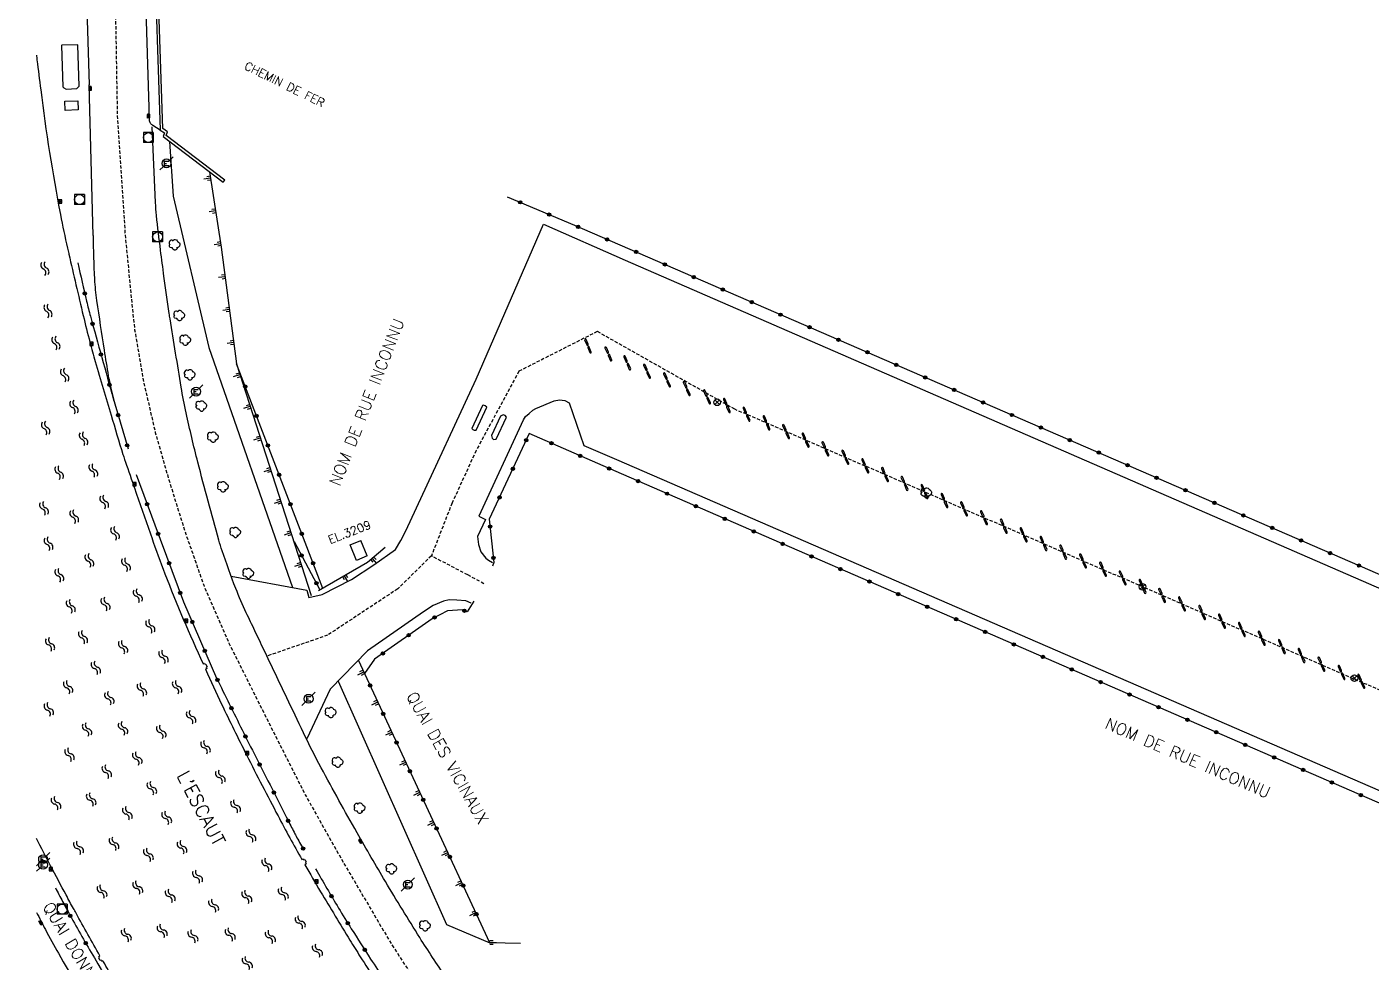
# Model space of a CAD drawing. Header units: millimetres. Extents: x 79999 to 81000, y 145000 to 146000.
# Drawn here: x 79998.6 to 80201.1, y 145517.9 to 145658.7 of the extents above; entities that cross this region are included whole.
import ezdxf
from ezdxf.enums import TextEntityAlignment as Align

# ---------------------------------------------------------------- set-up
doc = ezdxf.new("R2010")
doc.units = ezdxf.units.MM
doc.linetypes.add('DASHED', pattern=[0.75, 0.5, -0.25])
doc.layers.get('0').update_dxf_attribs({"linetype": 'CONTINUOUS'})
for name, color, linetype in [('W0001', 6, 'DASHED'), ('W0008', 7, 'CONTINUOUS'), ('W0100', 7, 'CONTINUOUS'), ('W0105', 7, 'CONTINUOUS'), ('W0120', 7, 'CONTINUOUS'), ('W0211', 2, 'CONTINUOUS'), ('W0300', 7, 'CONTINUOUS'), ('W0322', 7, 'CONTINUOUS'), ('W0330', 7, 'CONTINUOUS'), ('W0400', 7, 'CONTINUOUS'), ('W0420', 7, 'CONTINUOUS'), ('W0469', 7, 'CONTINUOUS'), ('W0471', 7, 'CONTINUOUS'), ('W0500', 5, 'DASHED'), ('w0984', 7, 'CONTINUOUS'), ('W0989', 7, 'CONTINUOUS')]:
    doc.layers.add(name, color=color, linetype=linetype)
doc.styles.get("Standard").update_dxf_attribs({"font": 'romans.shx', "width": 0.85})

# ---------------------------------------------------------------- blocks, each defined once
blk = doc.blocks.new('t500o')
at = {"color": 0, "linetype": 'Continuous'}
for centre, start, end in [((-0.5, 0.625), 216.8699, 323.1301), ((0.5, -0.125), 36.8699, 143.1301), ((0.5, -0.625), 36.8699, 143.1301), ((-0.5, 0.125), 216.8699, 323.1301)]:
    blk.add_arc(centre, 0.625, start, end, dxfattribs=at)
blk = doc.blocks.new('t211o')
at = {"color": 0, "linetype": 'Continuous'}
for p, q in [((-0.29, 0.5), (-0.29, 0)), ((0, 1), (0, 0)), ((0.29, 0.5), (0.29, 0))]:
    blk.add_line(p, q, dxfattribs=at)
blk = doc.blocks.new('t330o')
at = {"color": 0, "linetype": 'Continuous'}
for p, q in [((0.25, -0.25), (-0.25, 0.25)), ((-0.25, -0.25), (0.25, 0.25)), ((-0.25, 0.25), (-0.25, -0.25)), ((0.25, 0.25), (-0.25, 0.25)), ((0.25, -0.25), (0.25, 0.25)), ((-0.25, -0.25), (0.25, -0.25)), ((-0.25, -0.25), (-0.25, -0.25))]:
    blk.add_line(p, q, dxfattribs=at)
blk = doc.blocks.new('T420')
for p, q in [((0.75, 0.75), (-0.75, 0.75)), ((-0.75, 0.75), (-0.75, -0.75)), ((0.75, 0.75), (0.75, -0.75)), ((0.75, -0.75), (-0.75, -0.75))]:
    blk.add_line(p, q)
blk.add_ellipse((0, 0), major_axis=(-0.53, 0.53), ratio=1, start_param=3.926991, end_param=10.210176)
blk = doc.blocks.new('T471')
for p, q in [((-0.333334, 0.333334), (-0.333334, -0.333334)), ((-0.333334, 0.333334), (0.333334, 0.333334)), ((-0.333334, 0), (0, 0)), ((0.500001, 0.500001), (1.000002, 1.000002)), ((-0.500001, -0.500001), (-1.000002, -1.000002)), ((-0.333334, -0.333334), (0.333334, -0.333334))]:
    blk.add_line(p, q)
blk.add_ellipse((0, 0), major_axis=(0.471405, 0.471405), ratio=1, start_param=5.4977871438, end_param=11.780972451)
blk = doc.blocks.new('T400')
for p, q in [((-0.15, 0.3), (0.15, 0.3)), ((-0.15, -0.25), (-0.15, 0.3)), ((-0.15, 0.15), (0.15, 0.15)), ((-0.15, 0), (0.15, 0)), ((0.15, 0.3), (0.15, -0.25)), ((-0.15, -0.15), (0.15, -0.15)), ((-0.15, -0.25), (-0.15, -0.3)), ((-0.15, -0.3), (0.15, -0.3)), ((0.15, -0.3), (0.15, -0.25))]:
    blk.add_line(p, q)
blk = doc.blocks.new('T300')
for p, q in [((-0.8, 0.51), (-0.86, 0.34)), ((-0.86, 0.34), (-0.86, 0.17)), ((-0.86, 0.17), (-0.74, 0.06)), ((-0.69, 0.63), (-0.8, 0.51)), ((-0.8, -0.06), (-0.74, 0.06)), ((-0.74, 0.06), (-0.69, 0.11)), ((-0.57, 0.69), (-0.69, 0.63)), ((-0.46, 0.69), (-0.57, 0.69)), ((-0.29, 0.63), (-0.46, 0.69)), ((-0.29, 0.63), (-0.17, 0.74)), ((-0.23, 0.57), (-0.29, 0.63)), ((-0.17, 0.74), (-0.06, 0.8)), ((-0.06, 0.8), (0.06, 0.8)), ((0.06, 0.8), (0.23, 0.74)), ((0.23, 0.74), (0.34, 0.63)), ((0.34, 0.63), (0.4, 0.51)), ((0.46, 0.46), (0.34, 0.46)), ((0.4, 0.51), (0.4, 0.46)), ((0.57, 0.4), (0.46, 0.46)), ((0.57, 0.4), (0.69, 0.29)), ((0.69, 0.29), (0.74, 0.17)), ((0.74, 0.06), (0.69, -0.17)), ((0.74, 0.17), (0.74, 0.06)), ((-0.8, -0.17), (-0.8, -0.06)), ((-0.8, -0.23), (-0.8, -0.17)), ((-0.74, -0.34), (-0.8, -0.23)), ((-0.69, -0.4), (-0.74, -0.34)), ((-0.51, -0.46), (-0.69, -0.4)), ((-0.4, -0.46), (-0.51, -0.46)), ((-0.4, -0.46), (-0.34, -0.46)), ((-0.34, -0.46), (-0.34, -0.4)), ((-0.34, -0.51), (-0.34, -0.46)), ((-0.29, -0.63), (-0.34, -0.51)), ((-0.17, -0.74), (-0.29, -0.63)), ((-0.06, -0.8), (-0.17, -0.74)), ((0.06, -0.8), (-0.06, -0.8)), ((0.17, -0.74), (0.06, -0.8)), ((0.23, -0.69), (0.17, -0.74)), ((0.29, -0.46), (0.23, -0.46)), ((0.29, -0.63), (0.23, -0.69)), ((0.46, -0.4), (0.29, -0.46)), ((0.34, -0.51), (0.29, -0.63)), ((0.34, -0.51), (0.34, -0.46)), ((0.57, -0.34), (0.46, -0.4)), ((0.63, -0.29), (0.57, -0.34)), ((0.69, -0.17), (0.63, -0.29))]:
    blk.add_line(p, q)
blk = doc.blocks.new('t322o')
at = {"color": 0, "linetype": 'Continuous'}
for radius in [0.25, 0.15]:
    blk.add_circle((0, 0), radius, dxfattribs=at)
blk = doc.blocks.new('T469')
at = {"color": 0, "linetype": 'Continuous', "flags": 128}
for points in [[(-0.35, 0.35), (0.35, -0.35)], [(-0.35, -0.35), (0.35, 0.35)]]:
    blk.add_lwpolyline(points, dxfattribs=at)
at = {"color": 0, "linetype": 'Continuous'}
blk.add_circle((0, 0), 0.5, dxfattribs=at)

msp = doc.modelspace()

# ---------------------------------------------------------------- linework, layer by layer
at = {"layer": 'W0001', "flags": 128}
msp.add_lwpolyline([(80025.82, 146000), (80026.76, 145990.49), (80027.83, 145978.42), (80028.52, 145965.53), (80029.07, 145954.82), (80029.32, 145947.07), (80029.64, 145937.65), (80029.73, 145929.24), (80029.67, 145920.17), (80029.34, 145904.82), (80029.11, 145894.22), (80028.85, 145885.73), (80028.42, 145877.88), (80028, 145870.61), (80027.11, 145860.31), (80026.13, 145847.73), (80024.83, 145836.8), (80023.7, 145826.24), (80022.04, 145811.35), (80021.11, 145801.3), (80019.73, 145794.43), (80016.02, 145771.23), (80014.26, 145760.79), (80012.1, 145745.76), (80010.77, 145735.78), (80009.98, 145725.57), (80009.14, 145716.94), (80008.96, 145708.16), (80010.24, 145703.17), (80010.56, 145698.4), (80011.72, 145671.21), (80012.18, 145645.27), (80013.34, 145627.73), (80014.12, 145619.56), (80014.79, 145613.13), (80016.13, 145605.34), (80017.91, 145597.62), (80019.95, 145590.51), (80022.51, 145582.34), (80025.27, 145574.5), (80029.01, 145565.9), (80034.02, 145555.9), (80040.49, 145543.09), (80046.28, 145532.83), (80053.5, 145520.57), (80058.89, 145512.28), (80069.27, 145497.7), (80081.33, 145480.98), (80088.43, 145470.58), (80100.98, 145453.39), (80122, 145424.47), (80142.87, 145396.27), (80162.05, 145370.87), (80175.33, 145352.43), (80191.79, 145330.63), (80201.73, 145317.01), (80210.99, 145304.62), (80218.44, 145298.51), (80228.61, 145289.46), (80230.75, 145287)], dxfattribs=at)
at = {"layer": 'W0001'}
for points in [[(80583.26, 145392.92), (80583.26, 145392.92), (80583.26, 145392.92), (80583.26, 145392.92), (80583.26, 145392.92), (80569.83, 145400.56), (80559.01, 145407.58), (80540.13, 145413.67), (80489.31, 145428.45), (80388.2, 145473.86), (80332.56, 145500.79), (80317.7, 145508.95), (80228.7, 145547.39), (80105.22, 145601.15), (80084.51, 145612.85), (80072.71, 145606.87), (80066.25, 145594.92), (80062.64, 145587.03), (80059.51, 145579.07), (80054.44, 145574.09), (80043.87, 145567.11), (80034.71, 145563.96)], [(80067.44, 145574.87), (80064.99, 145576.2), (80059.51, 145579.07)]]:
    msp.add_lwpolyline(points, dxfattribs=at)
at = {"layer": 'W0008'}
for points in [[(80006.92, 145682.69), (80007.93, 145650.02)], [(80029.34, 145576.03), (80040.72, 145573.89), (80041.07, 145572.8), (80043.05, 145573.25), (80047.5, 145575.52), (80050.85, 145577.73), (80054.11, 145580.04), (80054.93, 145581.37), (80055.68, 145582.84), (80057.29, 145586.28), (80066.24, 145605.66), (80076.41, 145629.01), (80088.73, 145623.62), (80234.33, 145560.3), (80317.49, 145524.21), (80320.11, 145517.65), (80332.51, 145512.42), (80332.06, 145513.56), (80487.15, 145446.02), (80491.39, 145435.34), (80529.94, 145423.19)], [(80073.4, 145599.53), (80073.72, 145600.03), (80074.24, 145600.53), (80074.78, 145600.99), (80075.24, 145601.28), (80078.04, 145602.43), (80078.83, 145602.58), (80079.61, 145602.45), (80080.28, 145602.09), (80082.51, 145595.69), (80087.42, 145593.57), (80215.81, 145537.88)], [(80073.35, 145599.49), (80066.64, 145585.06), (80067.65, 145584.55), (80066.48, 145581.99), (80066.6, 145580.78), (80066.98, 145579.65), (80067.71, 145578.71), (80068.1, 145578.4), (80068.72, 145578.07)], [(80065.53, 145571.92), (80064.69, 145572.31), (80063.36, 145572.4), (80062.18, 145572.42), (80061.34, 145572.24), (80059.78, 145571.59), (80058.33, 145570.65), (80049.89, 145564.74), (80044.26, 145558.98), (80040.73, 145551.5)]]:
    msp.add_lwpolyline(points, dxfattribs=at)
for points in [[(80018.63, 145643.19), (80017.54, 145643.89, -0.039361), (80017.32, 145644.05, -0.052536), (80017.18, 145644.21, -0.093263), (80017.08, 145644.41, -0.057196), (80017.03, 145644.77), (80016.97, 145646.6), (80016.17, 145672.68, -0.131535)], [(80061.69, 145515.62, -0.009383), (80057.76, 145521.58, -0.006773), (80052.59, 145530.01, -0.002501), (80050.46, 145533.63, -0.002433), (80048.31, 145537.37, -0.006243), (80042.91, 145547.14, -0.011805), (80040.24, 145552.42, -0.000098), (80037.72, 145557.7, 0.000072), (80034.28, 145564.92, 0.000044), (80032.91, 145567.79, -0.000046), (80031.61, 145570.5, -0.018514), (80030.04, 145574.14, -0.01209), (80027.98, 145579.84, -0.012667), (80027.49, 145581.45, -0.004582), (80024.31, 145593.17, -0.007097), (80022.56, 145600.59, -0.013657), (80021.81, 145604.48, -0.000321), (80020.14, 145614.75, -0.00403), (80020.01, 145615.57, -0.002042), (80019.22, 145621.17, -0.002917), (80018.7, 145625.09, -0.005359), (80018.09, 145630.35, -0.014883), (80017.95, 145632.26), (80017.45, 145643.68)]]:
    msp.add_lwpolyline(points, format="xyb", dxfattribs=at)
at = {"layer": 'W0008', "flags": 128}
msp.add_lwpolyline([(80008.55, 145627.3), (80007.93, 145650.02)], dxfattribs=at)
msp.add_lwpolyline([(80006.24, 145647.62), (80006.31, 145646.22), (80004.34, 145646.13), (80004.27, 145647.53)], close=True, dxfattribs=at)
for points in [[(80008.55, 145627.3, 0.011771), (80008.74, 145620.76, 0.023575), (80009.06, 145617.51, 0.001975), (80010.2, 145610.05, 0.003804), (80010.83, 145606.18, 0.01414), (80011.05, 145605.07, 0.00493), (80011.8, 145601.94)], [(80000, 145525.37, 0.000197), (80001.34, 145522.79, 0.010401), (80003.31, 145519.2, 0.034389), (80029.19, 145479.95), (80071.67, 145423.17), (80090.51, 145397.84), (80110.21, 145371.3), (80137.49, 145334.5), (80150.3, 145317.19), (80172.73, 145286.72, -0.010026), (80173.38, 145285.81, -0.012604), (80173.86, 145285.06, -0.003589), (80174.28, 145284.35, -0.003412), (80174.71, 145283.61), (80179.51, 145275.36), (80179.51, 145275.36), (80179.4, 145275.27), (80185.46, 145267.03)]]:
    msp.add_lwpolyline(points, format="xyb", dxfattribs=at)
at = {"layer": 'W0100'}
for p in [(80047.27, 145580.72), (80049.84, 145579.06)]:
    msp.add_line(p, (80048.9, 145581.39), dxfattribs=at)
msp.add_lwpolyline([(80049.84, 145579.06), (80048.21, 145578.38), (80047.27, 145580.72)], dxfattribs=at)
at = {"layer": 'W0105'}
msp.add_line((80066.26, 145598.01), (80067.85, 145601.46), dxfattribs=at)
for points in [[(80082.93, 145610.84), (80082.96, 145610.8), (80083.03, 145610.78), (80083.08, 145610.8), (80083.12, 145610.85), (80083.13, 145610.9), (80083.13, 145610.96), (80082.84, 145611.67), (80082.77, 145611.73), (80082.69, 145611.75), (80082.62, 145611.7), (80082.61, 145611.6), (80082.92, 145610.87)], [(80083.29, 145610.53), (80083.25, 145610.58), (80083.19, 145610.59), (80083.14, 145610.58), (80083.08, 145610.51), (80083.08, 145610.45), (80083.41, 145609.67), (80083.45, 145609.63), (80083.51, 145609.62), (80083.57, 145609.63), (80083.6, 145609.67), (80083.61, 145609.76), (80083.29, 145610.51)], [(80086.01, 145609.62), (80086.04, 145609.58), (80086.11, 145609.57), (80086.16, 145609.58), (80086.2, 145609.64), (80086.21, 145609.68), (80086.2, 145609.74), (80085.89, 145610.45), (80085.82, 145610.51), (80085.74, 145610.52), (80085.67, 145610.48), (80085.67, 145610.37), (80085.99, 145609.65)], [(80086.38, 145609.32), (80086.34, 145609.37), (80086.28, 145609.38), (80086.22, 145609.36), (80086.17, 145609.29), (80086.17, 145609.23), (80086.51, 145608.46), (80086.56, 145608.43), (80086.62, 145608.41), (80086.68, 145608.43), (80086.71, 145608.47), (80086.72, 145608.56), (80086.38, 145609.3)], [(80088.84, 145608.29), (80088.87, 145608.26), (80088.94, 145608.24), (80088.99, 145608.25), (80089.03, 145608.31), (80089.04, 145608.36), (80089.03, 145608.42), (80088.72, 145609.12), (80088.65, 145609.18), (80088.57, 145609.19), (80088.5, 145609.15), (80088.5, 145609.05), (80088.82, 145608.32)], [(80089.21, 145607.99), (80089.17, 145608.04), (80089.11, 145608.05), (80089.05, 145608.03), (80089, 145607.96), (80089, 145607.9), (80089.34, 145607.14), (80089.39, 145607.1), (80089.45, 145607.09), (80089.51, 145607.1), (80089.54, 145607.14), (80089.55, 145607.23), (80089.21, 145607.97)], [(80091.82, 145607.02), (80091.86, 145606.98), (80091.92, 145606.96), (80091.98, 145606.98), (80092.02, 145607.03), (80092.03, 145607.08), (80092.01, 145607.14), (80091.71, 145607.85), (80091.64, 145607.91), (80091.56, 145607.92), (80091.49, 145607.87), (80091.48, 145607.77), (80091.81, 145607.05)], [(80092.2, 145606.71), (80092.15, 145606.77), (80092.09, 145606.78), (80092.04, 145606.76), (80091.98, 145606.69), (80091.99, 145606.63), (80092.33, 145605.86), (80092.38, 145605.82), (80092.43, 145605.81), (80092.5, 145605.83), (80092.53, 145605.86), (80092.54, 145605.95), (80092.2, 145606.7)], [(80094.83, 145605.72), (80094.87, 145605.68), (80094.93, 145605.67), (80094.99, 145605.68), (80095.03, 145605.74), (80095.03, 145605.79), (80095.02, 145605.85), (80094.72, 145606.55), (80094.65, 145606.61), (80094.57, 145606.62), (80094.5, 145606.58), (80094.49, 145606.48), (80094.82, 145605.75)], [(80095.2, 145605.42), (80095.16, 145605.47), (80095.1, 145605.48), (80095.04, 145605.46), (80094.99, 145605.39), (80094.99, 145605.33), (80095.34, 145604.57), (80095.39, 145604.53), (80095.44, 145604.52), (80095.51, 145604.53), (80095.54, 145604.57), (80095.54, 145604.66), (80095.21, 145605.4)], [(80097.81, 145604.42), (80097.84, 145604.39), (80097.91, 145604.37), (80097.96, 145604.39), (80098, 145604.44), (80098.01, 145604.49), (80098, 145604.55), (80097.69, 145605.25), (80097.62, 145605.31), (80097.54, 145605.32), (80097.47, 145605.28), (80097.47, 145605.18), (80097.79, 145604.45)], [(80098.18, 145604.12), (80098.14, 145604.17), (80098.08, 145604.18), (80098.02, 145604.17), (80097.97, 145604.09), (80097.97, 145604.04), (80098.31, 145603.27), (80098.36, 145603.23), (80098.42, 145603.22), (80098.48, 145603.23), (80098.51, 145603.27), (80098.52, 145603.36), (80098.18, 145604.1)], [(80100.86, 145603.18), (80100.89, 145603.14), (80100.96, 145603.12), (80101.01, 145603.14), (80101.05, 145603.19), (80101.06, 145603.24), (80101.05, 145603.3), (80100.74, 145604.01), (80100.67, 145604.06), (80100.6, 145604.07), (80100.52, 145604.03), (80100.52, 145603.93), (80100.84, 145603.2)], [(80101.23, 145602.87), (80101.19, 145602.92), (80101.13, 145602.93), (80101.07, 145602.92), (80101.02, 145602.84), (80101.02, 145602.79), (80101.36, 145602.02), (80101.41, 145601.98), (80101.47, 145601.97), (80101.53, 145601.98), (80101.56, 145602.02), (80101.57, 145602.11), (80101.23, 145602.85)], [(80103.85, 145601.87), (80103.88, 145601.83), (80103.95, 145601.82), (80104, 145601.83), (80104.04, 145601.88), (80104.05, 145601.93), (80104.04, 145601.99), (80103.73, 145602.7), (80103.66, 145602.76), (80103.58, 145602.77), (80103.51, 145602.72), (80103.51, 145602.62), (80103.83, 145601.9)], [(80067.85, 145601.46), (80067.62, 145601.67), (80067.35, 145601.74), (80067.2, 145601.71), (80065.61, 145598.27), (80065.74, 145598.11), (80065.97, 145598), (80066.26, 145598.01)], [(80070.82, 145599.96), (80070.64, 145600.22), (80070.31, 145600.29), (80069.95, 145600.1), (80068.58, 145597.21), (80068.66, 145596.8), (80068.88, 145596.59), (80069.27, 145596.63), (80070.82, 145599.95)], [(80104.22, 145601.57), (80104.17, 145601.62), (80104.12, 145601.63), (80104.06, 145601.61), (80104.01, 145601.54), (80104.01, 145601.48), (80104.35, 145600.71), (80104.4, 145600.67), (80104.45, 145600.66), (80104.52, 145600.68), (80104.55, 145600.71), (80104.56, 145600.8), (80104.22, 145601.55)], [(80106.82, 145600.55), (80106.85, 145600.51), (80106.92, 145600.49), (80106.97, 145600.51), (80107.01, 145600.56), (80107.02, 145600.61), (80107.01, 145600.67), (80106.7, 145601.38), (80106.64, 145601.43), (80106.56, 145601.44), (80106.49, 145601.4), (80106.48, 145601.3), (80106.8, 145600.57)], [(80107.19, 145600.24), (80107.15, 145600.29), (80107.09, 145600.3), (80107.03, 145600.29), (80106.98, 145600.21), (80106.98, 145600.16), (80107.33, 145599.39), (80107.38, 145599.35), (80107.43, 145599.34), (80107.49, 145599.36), (80107.52, 145599.39), (80107.53, 145599.48), (80107.19, 145600.22)], [(80109.83, 145599.26), (80109.87, 145599.22), (80109.93, 145599.2), (80109.99, 145599.21), (80110.02, 145599.27), (80110.03, 145599.32), (80110.02, 145599.38), (80109.71, 145600.08), (80109.65, 145600.14), (80109.57, 145600.15), (80109.5, 145600.11), (80109.49, 145600.01), (80109.82, 145599.28)], [(80110.2, 145598.95), (80110.16, 145599), (80110.1, 145599.01), (80110.04, 145598.99), (80109.99, 145598.92), (80109.99, 145598.87), (80110.34, 145598.1), (80110.39, 145598.06), (80110.44, 145598.05), (80110.5, 145598.06), (80110.54, 145598.1), (80110.54, 145598.19), (80110.2, 145598.93)], [(80112.79, 145597.93), (80112.82, 145597.89), (80112.89, 145597.87), (80112.94, 145597.89), (80112.98, 145597.94), (80112.99, 145597.99), (80112.98, 145598.05), (80112.67, 145598.76), (80112.6, 145598.82), (80112.52, 145598.83), (80112.45, 145598.78), (80112.45, 145598.68), (80112.77, 145597.95)], [(80113.16, 145597.62), (80113.12, 145597.67), (80113.06, 145597.69), (80113, 145597.67), (80112.95, 145597.6), (80112.95, 145597.54), (80113.29, 145596.77), (80113.34, 145596.73), (80113.4, 145596.72), (80113.46, 145596.74), (80113.49, 145596.77), (80113.5, 145596.86), (80113.16, 145597.61)], [(80115.72, 145596.65), (80115.75, 145596.61), (80115.82, 145596.59), (80115.87, 145596.61), (80115.91, 145596.66), (80115.92, 145596.71), (80115.91, 145596.77), (80115.6, 145597.48), (80115.53, 145597.54), (80115.45, 145597.55), (80115.38, 145597.5), (80115.38, 145597.4), (80115.7, 145596.67)], [(80116.09, 145596.34), (80116.04, 145596.39), (80115.99, 145596.41), (80115.93, 145596.39), (80115.88, 145596.32), (80115.88, 145596.26), (80116.22, 145595.49), (80116.27, 145595.45), (80116.32, 145595.44), (80116.39, 145595.46), (80116.42, 145595.49), (80116.43, 145595.58), (80116.09, 145596.33)], [(80118.7, 145595.34), (80118.73, 145595.3), (80118.8, 145595.29), (80118.85, 145595.3), (80118.89, 145595.36), (80118.9, 145595.4), (80118.89, 145595.47), (80118.58, 145596.17), (80118.51, 145596.23), (80118.43, 145596.24), (80118.36, 145596.2), (80118.36, 145596.1), (80118.68, 145595.37)], [(80119.07, 145595.04), (80119.03, 145595.09), (80118.97, 145595.1), (80118.91, 145595.08), (80118.86, 145595.01), (80118.86, 145594.95), (80119.2, 145594.19), (80119.25, 145594.15), (80119.31, 145594.14), (80119.37, 145594.15), (80119.4, 145594.19), (80119.41, 145594.28), (80119.07, 145595.02)], [(80121.72, 145594.06), (80121.75, 145594.02), (80121.82, 145594.01), (80121.87, 145594.02), (80121.91, 145594.08), (80121.92, 145594.12), (80121.91, 145594.19), (80121.6, 145594.89), (80121.54, 145594.95), (80121.46, 145594.96), (80121.38, 145594.92), (80121.38, 145594.82), (80121.7, 145594.09)], [(80122.09, 145593.76), (80122.05, 145593.81), (80121.99, 145593.82), (80121.93, 145593.8), (80121.88, 145593.73), (80121.88, 145593.67), (80122.23, 145592.91), (80122.28, 145592.87), (80122.33, 145592.86), (80122.39, 145592.87), (80122.42, 145592.91), (80122.43, 145593), (80122.09, 145593.74)], [(80124.71, 145592.77), (80124.74, 145592.73), (80124.81, 145592.71), (80124.86, 145592.73), (80124.9, 145592.78), (80124.91, 145592.83), (80124.9, 145592.89), (80124.59, 145593.6), (80124.52, 145593.66), (80124.45, 145593.67), (80124.37, 145593.62), (80124.37, 145593.52), (80124.69, 145592.8)], [(80125.08, 145592.46), (80125.04, 145592.52), (80124.98, 145592.53), (80124.92, 145592.51), (80124.87, 145592.44), (80124.87, 145592.38), (80125.21, 145591.61), (80125.26, 145591.57), (80125.32, 145591.56), (80125.38, 145591.58), (80125.41, 145591.61), (80125.42, 145591.7), (80125.08, 145592.45)], [(80127.68, 145591.47), (80127.72, 145591.43), (80127.78, 145591.41), (80127.84, 145591.43), (80127.87, 145591.48), (80127.88, 145591.53), (80127.87, 145591.59), (80127.57, 145592.3), (80127.5, 145592.35), (80127.42, 145592.36), (80127.35, 145592.32), (80127.34, 145592.22), (80127.67, 145591.49)], [(80128.05, 145591.16), (80128.01, 145591.21), (80127.95, 145591.22), (80127.89, 145591.21), (80127.84, 145591.13), (80127.84, 145591.08), (80128.19, 145590.31), (80128.24, 145590.27), (80128.29, 145590.26), (80128.35, 145590.27), (80128.39, 145590.31), (80128.39, 145590.4), (80128.05, 145591.14)], [(80130.62, 145590.14), (80130.66, 145590.1), (80130.72, 145590.08), (80130.78, 145590.1), (80130.82, 145590.15), (80130.82, 145590.2), (80130.81, 145590.26), (80130.51, 145590.97), (80130.44, 145591.02), (80130.36, 145591.03), (80130.29, 145590.99), (80130.28, 145590.89), (80130.61, 145590.16)], [(80130.99, 145589.83), (80130.95, 145589.88), (80130.89, 145589.89), (80130.84, 145589.88), (80130.78, 145589.8), (80130.79, 145589.75), (80131.13, 145588.98), (80131.18, 145588.94), (80131.23, 145588.93), (80131.29, 145588.95), (80131.33, 145588.98), (80131.34, 145589.07), (80130.99, 145589.81)], [(80133.65, 145588.89), (80133.68, 145588.85), (80133.75, 145588.83), (80133.8, 145588.85), (80133.84, 145588.9), (80133.85, 145588.95), (80133.84, 145589.01), (80133.53, 145589.72), (80133.46, 145589.78), (80133.38, 145589.79), (80133.31, 145589.74), (80133.31, 145589.64), (80133.63, 145588.91)], [(80134.02, 145588.58), (80133.97, 145588.63), (80133.92, 145588.65), (80133.86, 145588.63), (80133.81, 145588.56), (80133.81, 145588.5), (80134.15, 145587.73), (80134.2, 145587.69), (80134.25, 145587.68), (80134.32, 145587.7), (80134.35, 145587.73), (80134.36, 145587.82), (80134.02, 145588.57)], [(80136.65, 145587.56), (80136.68, 145587.52), (80136.75, 145587.51), (80136.8, 145587.52), (80136.84, 145587.58), (80136.85, 145587.62), (80136.84, 145587.68), (80136.53, 145588.39), (80136.46, 145588.45), (80136.38, 145588.46), (80136.31, 145588.42), (80136.31, 145588.31), (80136.63, 145587.59)], [(80137.02, 145587.26), (80136.98, 145587.31), (80136.92, 145587.32), (80136.86, 145587.3), (80136.81, 145587.23), (80136.81, 145587.17), (80137.15, 145586.41), (80137.2, 145586.37), (80137.26, 145586.36), (80137.32, 145586.37), (80137.35, 145586.41), (80137.36, 145586.5), (80137.02, 145587.24)], [(80139.6, 145586.29), (80139.64, 145586.25), (80139.7, 145586.24), (80139.76, 145586.25), (80139.79, 145586.31), (80139.8, 145586.35), (80139.79, 145586.41), (80139.49, 145587.12), (80139.42, 145587.18), (80139.34, 145587.19), (80139.27, 145587.15), (80139.26, 145587.04), (80139.59, 145586.32)], [(80139.97, 145585.99), (80139.93, 145586.04), (80139.87, 145586.05), (80139.81, 145586.03), (80139.76, 145585.96), (80139.76, 145585.9), (80140.11, 145585.14), (80140.16, 145585.1), (80140.21, 145585.08), (80140.27, 145585.1), (80140.31, 145585.14), (80140.31, 145585.23), (80139.97, 145585.97)], [(80142.6, 145584.96), (80142.63, 145584.92), (80142.7, 145584.91), (80142.75, 145584.92), (80142.79, 145584.98), (80142.8, 145585.02), (80142.79, 145585.08), (80142.48, 145585.79), (80142.41, 145585.85), (80142.33, 145585.86), (80142.26, 145585.82), (80142.26, 145585.71), (80142.58, 145584.99)], [(80142.97, 145584.66), (80142.93, 145584.71), (80142.87, 145584.72), (80142.81, 145584.7), (80142.76, 145584.63), (80142.76, 145584.57), (80143.1, 145583.8), (80143.15, 145583.77), (80143.21, 145583.75), (80143.27, 145583.77), (80143.3, 145583.81), (80143.31, 145583.9), (80142.97, 145584.64)], [(80145.59, 145583.69), (80145.62, 145583.65), (80145.69, 145583.64), (80145.74, 145583.65), (80145.78, 145583.71), (80145.79, 145583.75), (80145.78, 145583.81), (80145.47, 145584.52), (80145.41, 145584.58), (80145.33, 145584.59), (80145.26, 145584.55), (80145.25, 145584.44), (80145.57, 145583.72)], [(80145.96, 145583.39), (80145.92, 145583.44), (80145.86, 145583.45), (80145.8, 145583.43), (80145.75, 145583.36), (80145.75, 145583.3), (80146.1, 145582.54), (80146.15, 145582.5), (80146.2, 145582.48), (80146.26, 145582.5), (80146.29, 145582.54), (80146.3, 145582.63), (80145.96, 145583.37)], [(80148.57, 145582.39), (80148.6, 145582.35), (80148.67, 145582.33), (80148.72, 145582.35), (80148.76, 145582.4), (80148.77, 145582.45), (80148.76, 145582.51), (80148.45, 145583.22), (80148.38, 145583.28), (80148.31, 145583.29), (80148.23, 145583.24), (80148.23, 145583.14), (80148.55, 145582.42)], [(80148.94, 145582.08), (80148.9, 145582.14), (80148.84, 145582.15), (80148.78, 145582.13), (80148.73, 145582.06), (80148.73, 145582), (80149.07, 145581.23), (80149.12, 145581.19), (80149.18, 145581.18), (80149.24, 145581.2), (80149.27, 145581.23), (80149.28, 145581.32), (80148.94, 145582.07)], [(80151.58, 145581.08), (80151.61, 145581.04), (80151.68, 145581.02), (80151.73, 145581.04), (80151.77, 145581.09), (80151.78, 145581.14), (80151.77, 145581.2), (80151.46, 145581.91), (80151.39, 145581.97), (80151.31, 145581.98), (80151.24, 145581.93), (80151.24, 145581.83), (80151.56, 145581.11)], [(80151.95, 145580.77), (80151.9, 145580.83), (80151.85, 145580.84), (80151.79, 145580.82), (80151.74, 145580.75), (80151.74, 145580.69), (80152.08, 145579.92), (80152.13, 145579.89), (80152.18, 145579.87), (80152.25, 145579.89), (80152.28, 145579.92), (80152.29, 145580.02), (80151.95, 145580.76)], [(80154.53, 145579.78), (80154.57, 145579.74), (80154.63, 145579.72), (80154.69, 145579.74), (80154.73, 145579.79), (80154.74, 145579.84), (80154.73, 145579.9), (80154.42, 145580.61), (80154.35, 145580.67), (80154.27, 145580.68), (80154.2, 145580.63), (80154.19, 145580.53), (80154.52, 145579.8)], [(80154.9, 145579.47), (80154.86, 145579.52), (80154.8, 145579.54), (80154.75, 145579.52), (80154.69, 145579.45), (80154.7, 145579.39), (80155.04, 145578.62), (80155.09, 145578.58), (80155.14, 145578.57), (80155.21, 145578.59), (80155.24, 145578.62), (80155.25, 145578.71), (80154.91, 145579.46)], [(80157.53, 145578.45), (80157.57, 145578.42), (80157.63, 145578.4), (80157.69, 145578.42), (80157.73, 145578.47), (80157.73, 145578.52), (80157.72, 145578.58), (80157.42, 145579.28), (80157.35, 145579.34), (80157.27, 145579.35), (80157.2, 145579.31), (80157.19, 145579.21), (80157.52, 145578.48)], [(80157.9, 145578.15), (80157.86, 145578.2), (80157.8, 145578.21), (80157.74, 145578.2), (80157.69, 145578.12), (80157.7, 145578.07), (80158.04, 145577.3), (80158.09, 145577.26), (80158.14, 145577.25), (80158.21, 145577.26), (80158.24, 145577.3), (80158.24, 145577.39), (80157.9, 145578.13)], [(80160.55, 145577.21), (80160.59, 145577.17), (80160.65, 145577.15), (80160.71, 145577.17), (80160.74, 145577.22), (80160.75, 145577.27), (80160.74, 145577.33), (80160.43, 145578.04), (80160.37, 145578.09), (80160.29, 145578.1), (80160.22, 145578.06), (80160.21, 145577.96), (80160.54, 145577.23)], [(80160.92, 145576.9), (80160.88, 145576.95), (80160.82, 145576.96), (80160.76, 145576.95), (80160.71, 145576.87), (80160.71, 145576.82), (80161.06, 145576.05), (80161.11, 145576.01), (80161.16, 145576), (80161.22, 145576.01), (80161.26, 145576.05), (80161.26, 145576.14), (80160.92, 145576.88)], [(80163.5, 145575.88), (80163.54, 145575.84), (80163.6, 145575.83), (80163.65, 145575.84), (80163.69, 145575.9), (80163.7, 145575.94), (80163.69, 145576), (80163.38, 145576.71), (80163.32, 145576.77), (80163.24, 145576.78), (80163.17, 145576.74), (80163.16, 145576.63), (80163.49, 145575.91)], [(80163.87, 145575.58), (80163.83, 145575.63), (80163.77, 145575.64), (80163.71, 145575.62), (80163.66, 145575.55), (80163.66, 145575.49), (80164.01, 145574.73), (80164.06, 145574.69), (80164.11, 145574.67), (80164.17, 145574.69), (80164.21, 145574.73), (80164.21, 145574.82), (80163.87, 145575.56)], [(80166.49, 145574.61), (80166.53, 145574.57), (80166.59, 145574.56), (80166.65, 145574.57), (80166.68, 145574.63), (80166.69, 145574.67), (80166.68, 145574.73), (80166.38, 145575.44), (80166.31, 145575.5), (80166.23, 145575.51), (80166.16, 145575.47), (80166.15, 145575.36), (80166.48, 145574.64)], [(80166.86, 145574.31), (80166.82, 145574.36), (80166.76, 145574.37), (80166.71, 145574.35), (80166.65, 145574.28), (80166.65, 145574.22), (80167, 145573.46), (80167.05, 145573.42), (80167.1, 145573.41), (80167.17, 145573.42), (80167.2, 145573.46), (80167.21, 145573.55), (80166.87, 145574.29)], [(80169.45, 145573.27), (80169.48, 145573.23), (80169.55, 145573.21), (80169.6, 145573.23), (80169.64, 145573.28), (80169.65, 145573.33), (80169.64, 145573.39), (80169.33, 145574.1), (80169.26, 145574.16), (80169.18, 145574.17), (80169.11, 145574.12), (80169.11, 145574.02), (80169.43, 145573.29)], [(80169.82, 145572.96), (80169.78, 145573.01), (80169.72, 145573.03), (80169.66, 145573.01), (80169.61, 145572.94), (80169.61, 145572.88), (80169.95, 145572.11), (80170, 145572.07), (80170.06, 145572.06), (80170.12, 145572.08), (80170.15, 145572.11), (80170.16, 145572.2), (80169.82, 145572.95)], [(80172.44, 145571.98), (80172.47, 145571.94), (80172.54, 145571.93), (80172.59, 145571.94), (80172.63, 145572), (80172.64, 145572.04), (80172.63, 145572.1), (80172.32, 145572.81), (80172.26, 145572.87), (80172.18, 145572.88), (80172.1, 145572.84), (80172.1, 145572.73), (80172.42, 145572.01)], [(80172.81, 145571.68), (80172.77, 145571.73), (80172.71, 145571.74), (80172.65, 145571.72), (80172.6, 145571.65), (80172.6, 145571.59), (80172.95, 145570.83), (80172.99, 145570.79), (80173.05, 145570.77), (80173.11, 145570.79), (80173.14, 145570.83), (80173.15, 145570.92), (80172.81, 145571.66)], [(80175.47, 145570.69), (80175.51, 145570.65), (80175.57, 145570.64), (80175.63, 145570.65), (80175.66, 145570.71), (80175.67, 145570.75), (80175.66, 145570.82), (80175.35, 145571.52), (80175.29, 145571.58), (80175.21, 145571.59), (80175.14, 145571.55), (80175.13, 145571.44), (80175.46, 145570.72)], [(80175.84, 145570.39), (80175.8, 145570.44), (80175.74, 145570.45), (80175.68, 145570.43), (80175.63, 145570.36), (80175.63, 145570.3), (80175.98, 145569.54), (80176.03, 145569.5), (80176.08, 145569.49), (80176.14, 145569.5), (80176.18, 145569.54), (80176.18, 145569.63), (80175.84, 145570.37)], [(80178.45, 145569.39), (80178.49, 145569.35), (80178.56, 145569.33), (80178.61, 145569.35), (80178.65, 145569.4), (80178.66, 145569.45), (80178.65, 145569.51), (80178.34, 145570.21), (80178.27, 145570.27), (80178.19, 145570.28), (80178.12, 145570.24), (80178.11, 145570.14), (80178.44, 145569.41)], [(80178.83, 145569.08), (80178.78, 145569.13), (80178.72, 145569.14), (80178.67, 145569.13), (80178.61, 145569.05), (80178.62, 145569), (80178.96, 145568.23), (80179.01, 145568.19), (80179.06, 145568.18), (80179.13, 145568.19), (80179.16, 145568.23), (80179.17, 145568.32), (80178.83, 145569.06)], [(80181.47, 145568.12), (80181.5, 145568.08), (80181.57, 145568.06), (80181.62, 145568.08), (80181.66, 145568.13), (80181.67, 145568.18), (80181.66, 145568.24), (80181.35, 145568.95), (80181.29, 145569.01), (80181.21, 145569.01), (80181.13, 145568.97), (80181.13, 145568.87), (80181.45, 145568.14)], [(80181.84, 145567.81), (80181.8, 145567.86), (80181.74, 145567.88), (80181.68, 145567.86), (80181.63, 145567.79), (80181.63, 145567.73), (80181.98, 145566.96), (80182.03, 145566.92), (80182.08, 145566.91), (80182.14, 145566.92), (80182.17, 145566.96), (80182.18, 145567.05), (80181.84, 145567.79)], [(80184.47, 145566.81), (80184.5, 145566.77), (80184.57, 145566.76), (80184.62, 145566.77), (80184.66, 145566.83), (80184.67, 145566.87), (80184.66, 145566.93), (80184.35, 145567.64), (80184.28, 145567.7), (80184.2, 145567.71), (80184.13, 145567.67), (80184.13, 145567.56), (80184.45, 145566.84)], [(80184.84, 145566.51), (80184.79, 145566.56), (80184.74, 145566.57), (80184.68, 145566.55), (80184.63, 145566.48), (80184.63, 145566.42), (80184.97, 145565.65), (80185.02, 145565.62), (80185.07, 145565.61), (80185.14, 145565.62), (80185.17, 145565.66), (80185.18, 145565.75), (80184.84, 145566.49)], [(80187.49, 145565.55), (80187.52, 145565.51), (80187.59, 145565.49), (80187.64, 145565.51), (80187.68, 145565.56), (80187.69, 145565.61), (80187.68, 145565.67), (80187.37, 145566.38), (80187.31, 145566.44), (80187.23, 145566.45), (80187.15, 145566.4), (80187.15, 145566.3), (80187.47, 145565.58)], [(80187.86, 145565.24), (80187.82, 145565.3), (80187.76, 145565.31), (80187.7, 145565.29), (80187.65, 145565.22), (80187.65, 145565.16), (80187.99, 145564.39), (80188.04, 145564.35), (80188.1, 145564.34), (80188.16, 145564.36), (80188.19, 145564.39), (80188.2, 145564.48), (80187.86, 145565.23)], [(80190.46, 145564.21), (80190.49, 145564.17), (80190.56, 145564.16), (80190.61, 145564.17), (80190.65, 145564.23), (80190.66, 145564.27), (80190.65, 145564.33), (80190.34, 145565.04), (80190.27, 145565.1), (80190.19, 145565.11), (80190.12, 145565.07), (80190.12, 145564.96), (80190.44, 145564.24)], [(80190.83, 145563.91), (80190.78, 145563.96), (80190.73, 145563.97), (80190.67, 145563.95), (80190.62, 145563.88), (80190.62, 145563.82), (80190.96, 145563.06), (80191.01, 145563.02), (80191.06, 145563.01), (80191.13, 145563.02), (80191.16, 145563.06), (80191.17, 145563.15), (80190.83, 145563.89)], [(80193.45, 145562.92), (80193.48, 145562.88), (80193.55, 145562.86), (80193.6, 145562.88), (80193.64, 145562.93), (80193.65, 145562.98), (80193.64, 145563.04), (80193.33, 145563.74), (80193.26, 145563.8), (80193.18, 145563.81), (80193.11, 145563.77), (80193.11, 145563.67), (80193.43, 145562.94)], [(80193.82, 145562.61), (80193.78, 145562.66), (80193.72, 145562.67), (80193.66, 145562.66), (80193.61, 145562.58), (80193.61, 145562.53), (80193.95, 145561.76), (80194, 145561.72), (80194.06, 145561.71), (80194.12, 145561.72), (80194.15, 145561.76), (80194.16, 145561.85), (80193.82, 145562.59)], [(80196.48, 145561.66), (80196.51, 145561.62), (80196.58, 145561.6), (80196.63, 145561.62), (80196.67, 145561.67), (80196.68, 145561.72), (80196.67, 145561.78), (80196.36, 145562.48), (80196.3, 145562.54), (80196.22, 145562.55), (80196.15, 145562.51), (80196.14, 145562.41), (80196.46, 145561.68)], [(80196.85, 145561.35), (80196.81, 145561.4), (80196.75, 145561.41), (80196.69, 145561.4), (80196.64, 145561.32), (80196.64, 145561.27), (80196.99, 145560.5), (80197.04, 145560.46), (80197.09, 145560.45), (80197.15, 145560.46), (80197.18, 145560.5), (80197.19, 145560.59), (80196.85, 145561.33)], [(80199.46, 145560.33), (80199.5, 145560.29), (80199.56, 145560.28), (80199.62, 145560.29), (80199.66, 145560.35), (80199.67, 145560.39), (80199.65, 145560.45), (80199.35, 145561.16), (80199.28, 145561.22), (80199.2, 145561.23), (80199.13, 145561.19), (80199.12, 145561.08), (80199.45, 145560.36)], [(80199.84, 145560.03), (80199.79, 145560.08), (80199.73, 145560.09), (80199.68, 145560.07), (80199.62, 145560), (80199.63, 145559.94), (80199.97, 145559.18), (80200.02, 145559.14), (80200.07, 145559.13), (80200.14, 145559.14), (80200.17, 145559.18), (80200.18, 145559.27), (80199.84, 145560.01)]]:
    msp.add_lwpolyline(points, dxfattribs=at)
at = {"layer": 'W0120'}
msp.add_lwpolyline([(80028.3, 145667.23), (80028.49, 145667.58), (80019.61, 145672.32), (80019.35, 145671.85), (80018.3, 145672.41), (80017.71, 145672.07), (80018.63, 145643.19), (80019.28, 145642.77), (80019.09, 145642.23), (80028.13, 145635.35), (80028.37, 145635.66), (80019.56, 145642.37), (80019.76, 145642.94), (80019.02, 145643.41), (80018.11, 145671.84), (80018.31, 145671.96), (80019.5, 145671.31), (80019.77, 145671.78)], close=True, dxfattribs=at)
msp.add_lwpolyline([(80006.44, 145649.81), (80006.23, 145655.99), (80006.23, 145655.99), (80006.18, 145656.04), (80003.83, 145655.96), (80003.79, 145655.91), (80003.98, 145649.71), (80004.15, 145649.55), (80004.49, 145649.37), (80006.09, 145649.45), (80006.43, 145649.81)], dxfattribs=at)
msp.add_lwpolyline([(80000, 145654.49, 0.002966), (80000.08, 145653.75, 0.002647), (80000.64, 145649.27, 0.01674), (80003.62, 145630.46, 0.007889), (80004.68, 145625.42, 0.000007), (80004.87, 145624.58, 0.000105), (80004.89, 145624.52, 0.002375), (80007.05, 145615.26, 0.005471), (80008.05, 145611.26, 0.006609), (80008.86, 145608.32, 0.00239), (80011.24, 145600.26, 0.001179), (80013.04, 145594.32, 0.009577), (80013.28, 145593.59, 0.000318), (80013.38, 145593.31, -0.000158), (80013.58, 145592.73, -0.000886), (80015, 145588.64, 0.000532), (80017.37, 145581.81, 0.007913), (80019.36, 145576.36, 0.015617), (80025.11, 145562.8), (80025.31, 145562.88), (80025.4, 145562.69), (80025.54, 145562.75), (80025.71, 145562.35), (80025.58, 145562.29), (80025.67, 145562.07), (80025.47, 145561.98, 0.006947), (80027.9, 145556.73, 0.004723), (80031.66, 145549.08, 0.005286), (80036.4, 145539.9, 0.007301), (80040, 145533.34), (80040.19, 145533.45), (80040.3, 145533.26), (80040.43, 145533.34), (80040.65, 145532.96), (80040.52, 145532.88), (80040.64, 145532.67), (80040.44, 145532.55, 0.004893), (80042.82, 145528.48, 0.002706), (80047.24, 145521.17, 0.005065), (80048.8, 145518.68, 0.00179), (80053.3, 145511.69, 0.009718)], format="xyb", dxfattribs=at)
at = {"layer": 'W0120', "flags": 128}
msp.add_lwpolyline([(80011.63, 145515.33, -0.001982), (80010.09, 145517.92, -0.000865), (80010.01, 145518.06), (80009.85, 145517.97), (80009.73, 145518.18), (80009.61, 145518.11), (80009.4, 145518.47), (80009.52, 145518.53), (80009.4, 145518.72), (80009.57, 145518.82, -0.000217), (80005.96, 145525.27, -0.002008), (80005.57, 145525.96, -0.002654), (80004.47, 145527.99, -0.001229), (80002.13, 145532.38, -0.004738), (80000, 145536.5)], format="xyb", dxfattribs=at)
at = {"layer": 'W0211'}
for points in [[(80020.06, 145641.49), (80020.59, 145633.24), (80025.98, 145610.47), (80038.6, 145574.29)], [(80026.07, 145636.91), (80027.85, 145625.58), (80030.14, 145608), (80041.39, 145573.08)], [(80052.54, 145580.3), (80049.91, 145578.08), (80042.48, 145573.79)]]:
    msp.add_lwpolyline(points, dxfattribs=at)
at = {"layer": 'W0211', "flags": 128}
msp.add_lwpolyline([(80045.45, 145560.21), (80061.78, 145523.54), (80068.32, 145520.8)], dxfattribs=at)
at = {"layer": 'W0322'}
msp.add_line((80038.83, 145581.22), (80042.66, 145574.03), dxfattribs=at)
for points in [[(80319.09, 145525.52), (80235.15, 145562.06), (80081.12, 145628.84), (80070.99, 145633.11)], [(80312.21, 145445.06), (80324.2, 145450.79), (80325.82, 145457.64), (80318.19, 145481.37), (80314.47, 145493.19), (80216.27, 145535.8), (80088.15, 145591.41), (80074.27, 145597.49), (80068.24, 145584.58), (80068.94, 145578.04), (80068.71, 145577.53)], [(80065.93, 145572.22), (80064.92, 145570.61), (80064.18, 145570.94), (80061.92, 145570.76), (80059.62, 145569.6), (80050.95, 145563.49), (80049.42, 145561.36)]]:
    msp.add_lwpolyline(points, dxfattribs=at)
at = {"layer": 'W0322', "flags": 128}
for points in [[(80006.24, 145623.22, 0.003722), (80007.56, 145617.4, 0.009589), (80008.13, 145615.16, 0.000301), (80011.58, 145602.73, 0.004732), (80011.8, 145601.94), (80013.81, 145595.2)], [(80015.05, 145591.31), (80017.82, 145583.72), (80022.18, 145572.13), (80027.14, 145560.66, 0.001129), (80031, 145552.85, 0.002154), (80033.05, 145548.78, 0.000078), (80037.96, 145539.13, 0.000392), (80038.94, 145537.21, 0.008886), (80039.12, 145536.86, 0.001561), (80040.21, 145534.91)], [(80042.07, 145531.91, 0.004129), (80045.52, 145526.02, 0.007705), (80047.45, 145522.9, 0.000072), (80050.36, 145518.34, -0.000103), (80052.39, 145515.18, -0.001029), (80053.07, 145514.11, -0.000374), (80054.94, 145511.15), (80097.55, 145450.85), (80114.55, 145427.33)], [(80002.86, 145529.07, 0.002834), (80003.94, 145527.01, 0.002834), (80005.04, 145524.97, 0.004549), (80006.85, 145521.72, 0.004549), (80008.73, 145518.5, 0.011982), (80017.12, 145504.61, 0.006878), (80018.94, 145501.83, 0.000159), (80021.62, 145497.88, 0.000227), (80023.5, 145495.1, 0.006436), (80024.66, 145493.43, 0.002957), (80027.27, 145489.83)]]:
    msp.add_lwpolyline(points, format="xyb", dxfattribs=at)
for points in [[(80043.14, 145574.17), (80030.14, 145608)], [(80068.32, 145520.8), (80048.51, 145563.33)], [(80072.92, 145520.67), (80068.32, 145520.8)]]:
    msp.add_lwpolyline(points, dxfattribs=at)

# ---------------------------------------------------------------- block references
at = {"layer": 'W0211'}
for p, rotation in [((80026.22, 145636), 98.91887750142308), ((80026.99, 145631.06), 98.9188775014257), ((80027.77, 145626.12), 98.9188775014257), ((80028.43, 145621.16), 97.4185090432026), ((80029.07, 145616.21), 97.41850904321305), ((80029.72, 145611.25), 97.41850904321305), ((80030.67, 145606.36), 107.8568351817831), ((80032.2, 145601.6), 107.856835181778), ((80033.73, 145596.84), 107.856835181778), ((80035.27, 145592.08), 107.8568351817701), ((80036.8, 145587.32), 107.8568351817831), ((80038.33, 145582.56), 107.8568351817701), ((80039.87, 145577.8), 107.856835181778), ((80050.63, 145578.69), 220.1142158367899), ((80046.4, 145576.05), 209.9959588136039), ((80049.32, 145561.59), 114.9764629887329), ((80051.43, 145557.06), 114.9764629887567), ((80053.54, 145552.53), 114.9764629890516), ((80055.65, 145547.99), 114.9764629889872), ((80057.76, 145543.46), 114.9764629890047), ((80059.87, 145538.93), 114.9764629889436), ((80061.98, 145534.4), 114.9764629889612), ((80064.09, 145529.86), 114.9764629889032), ((80066.21, 145525.33), 114.9764629888597), ((80068.32, 145520.8), 270)]:
    msp.add_blockref('t211o', p, dxfattribs=dict(at, rotation=rotation))
at = {"layer": 'W0300'}
for p in [(80020.85, 145625.9), (80021.56, 145615.25), (80022.45, 145611.54), (80023.14, 145606.33), (80024.89, 145601.63), (80026.63, 145596.94), (80028.13, 145589.46), (80134.14, 145588.53), (80029.99, 145582.6), (80031.95, 145576.42), (80044.37, 145555.45), (80045.42, 145547.97), (80048.72, 145541.06), (80053.53, 145531.91), (80058.58, 145523.35)]:
    msp.add_blockref('T300', p, dxfattribs=at)
at = {"layer": 'W0322'}
for p, rotation in [((80072.88, 145632.31), 157.1537403814303), ((80077.26, 145630.47), 157.1537403814303), ((80081.63, 145628.62), 156.561221084302), ((80085.99, 145626.73), 156.561221084302), ((80090.35, 145624.84), 156.561221084302), ((80094.71, 145622.95), 156.561221084302), ((80099.06, 145621.06), 156.561221084302), ((80007.28, 145618.59), 283.0727021796996), ((80103.42, 145619.17), 156.561221084302), ((80107.78, 145617.28), 156.561221084302), ((80008.46, 145613.99), 285.4507906534782), ((80112.14, 145615.39), 156.561221084302), ((80116.5, 145613.5), 156.561221084302), ((80120.85, 145611.61), 156.561221084302), ((80009.72, 145609.41), 285.4761592697307), ((80125.21, 145609.72), 156.561221084302), ((80129.57, 145607.83), 156.561221084302), ((80133.93, 145605.94), 156.561221084302), ((80010.99, 145604.83), 285.501527885983), ((80031.46, 145604.57), 111.0200296082074), ((80138.29, 145604.05), 156.561221084302), ((80142.65, 145602.17), 156.561221084302), ((80012.3, 145600.27), 286.5977752451571), ((80033.16, 145600.13), 111.0200296082074), ((80147, 145600.28), 156.561221084302), ((80151.36, 145598.39), 156.561221084302), ((80013.66, 145595.71), 286.5977752451571), ((80034.87, 145595.7), 111.0200296082074), ((80073.8, 145596.48), 244.9445033227209), ((80077.6, 145596.03), 156.346988397931), ((80155.72, 145596.5), 156.561221084302), ((80081.95, 145594.12), 156.346988397931), ((80160.08, 145594.61), 156.561221084302), ((80071.79, 145592.18), 244.9445033227209), ((80086.3, 145592.22), 156.346988397931), ((80164.43, 145592.72), 156.561221084302), ((80036.57, 145591.27), 111.0200296082074), ((80090.66, 145590.32), 156.5358915317388), ((80168.79, 145590.83), 156.561221084302), ((80069.78, 145587.87), 244.9445033227209), ((80095.02, 145588.43), 156.5358915317388), ((80173.15, 145588.94), 156.561221084302), ((80016.68, 145586.84), 290.0057288738601), ((80038.27, 145586.83), 111.0200296082074), ((80099.37, 145586.54), 156.5358915317388), ((80177.51, 145587.05), 156.561221084302), ((80068.36, 145583.47), 276.1383655414808), ((80103.73, 145584.64), 156.5358915317388), ((80181.87, 145585.16), 156.561221084302), ((80018.32, 145582.38), 290.6499670290652), ((80039.98, 145582.4), 111.0200296082074), ((80108.09, 145582.75), 156.5358915317388), ((80186.23, 145583.27), 156.561221084302), ((80190.58, 145581.38), 156.561221084302), ((80112.45, 145580.86), 156.5358915317388), ((80194.94, 145579.49), 156.561221084302), ((80019.99, 145577.94), 290.6499670290652), ((80039.95, 145579.12), 298.0244777396985), ((80041.68, 145577.96), 111.0200296082074), ((80068.87, 145578.75), 276.1383655414808), ((80116.8, 145578.97), 156.5358915317388), ((80199.3, 145577.6), 156.561221084302), ((80121.16, 145577.08), 156.5358915317388), ((80021.67, 145573.49), 290.6499670290652), ((80042.18, 145574.93), 298.0244777396985), ((80125.52, 145575.19), 156.5358915317388), ((80129.87, 145573.3), 156.5358915317388), ((80134.23, 145571.41), 156.5358915317388), ((80060, 145569.79), 206.6945120466863), ((80064.49, 145570.8), 155.9508774002659), ((80138.59, 145569.51), 156.5358915317388), ((80023.49, 145569.11), 293.3683392649992), ((80142.95, 145567.62), 156.5358915317388), ((80056.09, 145567.11), 215.1916672198574), ((80147.3, 145565.73), 156.5358915317388), ((80025.37, 145564.75), 293.3683392649992), ((80052.21, 145564.37), 215.1916672198574), ((80151.66, 145563.84), 156.5358915317388), ((80156.02, 145561.95), 156.5358915317388), ((80027.27, 145560.39), 296.2023396715418), ((80050.27, 145559.55), 114.9764629888969), ((80160.37, 145560.06), 156.5358915317388), ((80164.73, 145558.17), 156.5358915317388), ((80029.37, 145556.13), 296.3434431766214), ((80052.27, 145555.25), 114.9764629888969), ((80169.09, 145556.27), 156.5358915317388), ((80173.45, 145554.38), 156.5358915317388), ((80031.49, 145551.88), 296.5697249899329), ((80177.8, 145552.49), 156.5358915317388), ((80054.28, 145550.94), 114.9764629888969), ((80182.16, 145550.6), 156.5358915317388), ((80033.63, 145547.64), 296.9481722162031), ((80186.52, 145548.71), 156.5358915317388), ((80056.28, 145546.63), 114.9764629888969), ((80190.88, 145546.82), 156.5358915317388), ((80195.23, 145544.93), 156.5358915317388), ((80035.78, 145543.41), 296.9560373365076), ((80199.59, 145543.04), 156.5358915317388), ((80058.29, 145542.33), 114.9764629888969), ((80037.93, 145539.17), 296.963902456812), ((80060.29, 145538.02), 114.9764629888969), ((80040.17, 145534.98), 299.4351960141649), ((80062.3, 145533.72), 114.9764629888969), ((80064.31, 145529.41), 114.9764629888969), ((80044.46, 145527.81), 300.5517735176039), ((80005.09, 145524.87), 298.6998215673832), ((80066.31, 145525.11), 114.9764629888969), ((80046.91, 145523.74), 302.125250946642), ((80007.42, 145520.73), 300.0293266682704), ((80049.47, 145519.74), 302.6175150609929)]:
    msp.add_blockref('t322o', p, dxfattribs=dict(at, rotation=rotation))
at = {"layer": 'W0330'}
for p in [(80003.59, 145632.43), (80008.31, 145611.02), (80014.77, 145589.87), (80022.55, 145569.28), (80031.77, 145549.36), (80002.15, 145531.88), (80042.18, 145530.02)]:
    msp.add_blockref('t330o', p, dxfattribs=at)
at = {"layer": 'W0400'}
for p, rotation in [((80008.09, 145649.47), 181.5754725862509), ((80016.87, 145645.31), 181.7982317828507), ((80048.86, 145536.1), 209.8151733414506), ((80000.64, 145523.83), 27.51342754034631)]:
    msp.add_blockref('T400', p, dxfattribs=dict(at, rotation=rotation))
at = {"layer": 'W0420'}
for p in [(80016.86, 145642.06), (80006.49, 145632.73), (80018.26, 145627.1), (80003.87, 145525.85)]:
    msp.add_blockref('T420', p, dxfattribs=at)
at = {"layer": 'W0469'}
for p in [(80102.57, 145602.19), (80166.68, 145574.39), (80198.6, 145560.63)]:
    msp.add_blockref('T469', p, dxfattribs=at)
at = {"layer": 'W0471'}
for p in [(80019.6, 145638.18), (80024.05, 145603.8), (80041.01, 145557.54), (80001, 145533.38), (80001, 145532.55), (80055.97, 145529.55)]:
    msp.add_blockref('T471', p, dxfattribs=at)
at = {"layer": 'W0500'}
for p, rotation in [((80001.28, 145622.34), 283.0241573131308), ((80001.74, 145615.96), 283.3088732936239), ((80002.93, 145611.1), 284.3318329018141), ((80004.25, 145606.28), 286.2300794833426), ((80005.66, 145601.48), 286.5539059452835), ((80001.39, 145598.3), 286.6719822741658), ((80007.1, 145596.69), 286.8302361248576), ((80003.42, 145591.6), 286.994845354379), ((80008.57, 145591.92), 289.2072169905559), ((80010.21, 145587.19), 289.0417529218301), ((80001.14, 145586.21), 289.12554815622), ((80005.69, 145584.98), 289.0394628125139), ((80001.82, 145580.88), 289.0834626342512), ((80011.85, 145582.47), 289.1133921875025), ((80007.98, 145578.37), 289.2061121652008), ((80013.5, 145577.75), 289.9350394746943), ((80003.45, 145576.15), 289.3798837410897), ((80015.27, 145573.08), 291.5804293165495), ((80005.17, 145571.46), 290.8231759445504), ((80010.4, 145571.8), 291.4355321746445), ((80017.16, 145568.45), 292.7753582414478), ((80007.02, 145566.81), 292.2214929700709), ((80002.05, 145565.74), 292.0195829969947), ((80013.05, 145565.32), 293.0820712354206), ((80019.14, 145563.86), 293.9702871663462), ((80008.95, 145562.2), 293.379179870711), ((80004.77, 145559.29), 293.6083093163893), ((80015.89, 145558.92), 294.7286102961853), ((80021.19, 145559.3), 294.2204665067503), ((80010.98, 145557.63), 294.5368667713557), ((80001.86, 145555.94), 293.6636552012485), ((80023.3, 145554.76), 295.5626423982417), ((80007.62, 145552.9), 294.2870063700399), ((80013.04, 145553.08), 294.8176291708296), ((80018.81, 145552.56), 295.5750457738946), ((80025.48, 145550.26), 296.2222205058695), ((80004.98, 145549.12), 295.2921134978732), ((80015.19, 145548.56), 295.8507503974542), ((80010.6, 145546.56), 295.825744122511), ((80027.72, 145545.79), 296.839353250667), ((80008.25, 145542.37), 296.4387475915298), ((80017.39, 145544.07), 296.4656570091886), ((80002.95, 145541.8), 296.059046143661), ((80013.69, 145540.29), 296.6775072955153), ((80030, 145541.34), 297.419562432641), ((80019.64, 145539.61), 297.0522427833006), ((80032.32, 145536.92), 298.0751903865594), ((80006.34, 145535.11), 297.7877445811904), ((80011.69, 145535.71), 297.9818570854045), ((80016.88, 145534.05), 297.4678354822879), ((80021.94, 145535.17), 297.6209341893303), ((80034.72, 145532.53), 299.1721072866825), ((80024.28, 145530.75), 298.4251032738392), ((80009.88, 145528.5), 298.7450880380146), ((80015.26, 145529.11), 299.2527093717782), ((80037.19, 145528.18), 300.215310892542), ((80020.16, 145527.87), 298.5435022015755), ((80026.7, 145526.38), 299.4815685179943), ((80031.7, 145527.71), 299.6797735575429), ((80039.75, 145523.88), 300.9987632967386), ((80013.54, 145521.95), 299.2891573078212), ((80018.95, 145522.58), 300.6941426363582), ((80029.2, 145522.04), 300.5020835750424), ((80023.58, 145521.76), 299.9295992114151), ((80035.24, 145521.68), 300.9681299632342), ((80042.34, 145519.61), 301.3596401709598), ((80031.77, 145517.75), 301.0804327040931)]:
    msp.add_blockref('t500o', p, dxfattribs=dict(at, rotation=rotation))

# ---------------------------------------------------------------- texts
msp.add_text("L'ESCAUT", height=2, rotation=297.7249, dxfattribs=at).set_placement((80024.81, 145541.03), align=Align.MIDDLE)
at = {"layer": 'w0984'}
for s, rotation, p in [('CHEMIN DE FER', 333.8256, (80037.4, 145650.09)), ('EL.3209', 21.022, (80047.18, 145582.65))]:
    msp.add_text(s, height=1.25, rotation=rotation, dxfattribs=at).set_placement(p, align=Align.MIDDLE)
at = {"layer": 'W0989'}
for s, rotation, p in [('NOM DE RUE INCONNU', 68.5407, (80049.77, 145602.23)), ('QUAI DES VICINAUX', 299.4225, (80061.88, 145548.59)), ('NOM DE RUE INCONNU', 336.4954, (80173.52, 145548.62)), ('QUAI DONNAT CASTERMAN', 301.0177, (80009.33, 145513.74))]:
    msp.add_text(s, height=1.75, rotation=rotation, dxfattribs=at).set_placement(p, align=Align.MIDDLE)

doc.saveas('drawing.dxf')
